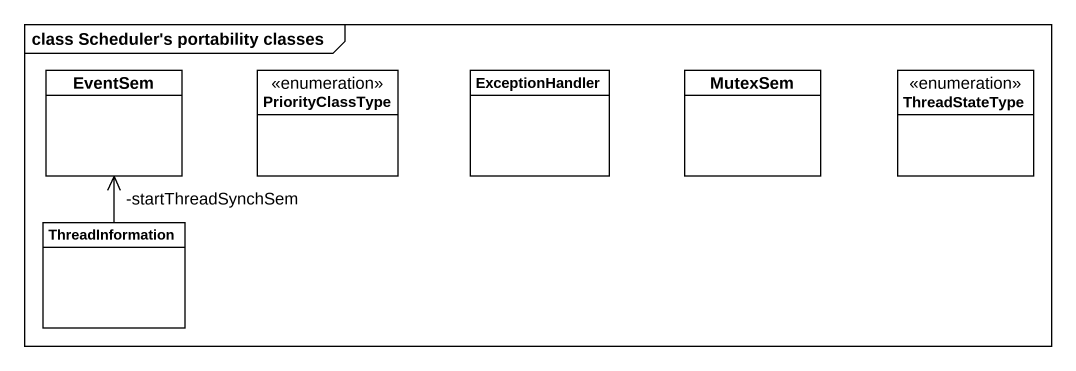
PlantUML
@startuml
mainframe class Scheduler's portability classes
hide circle
hide empty members
class EventSem
enum PriorityClassType
class ExceptionHandler
class MutexSem
enum ThreadStateType
class ThreadInformation
ThreadInformation -up-> "-startThreadSynchSem" EventSem
@enduml
